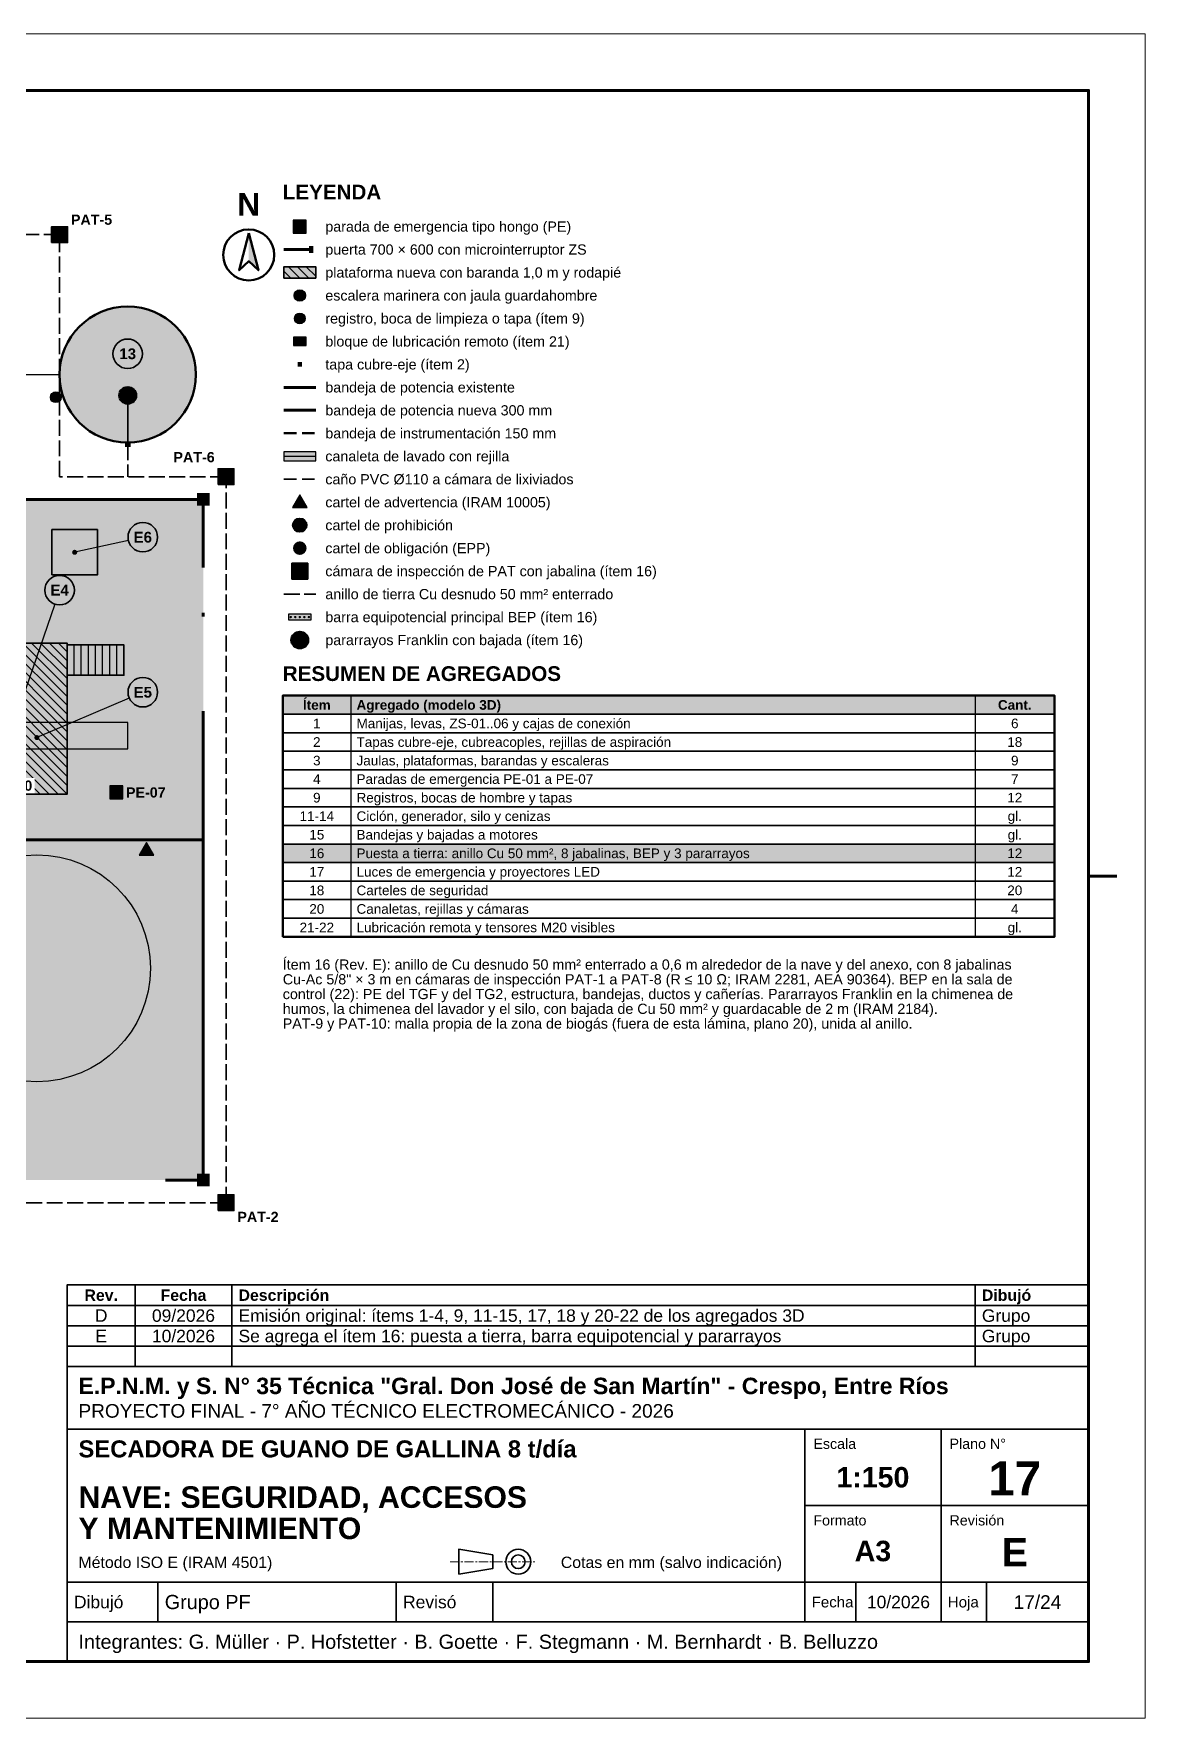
# Model space of a CAD drawing. Header units: millimetres. Extents: x 0 to 420, y 0 to 297.
# Drawn here: x 224.1 to 420, y 0 to 297 of the extents above; entities that cross this region are included whole.
import ezdxf
from ezdxf.enums import TextEntityAlignment as Align

# ---------------------------------------------------------------- set-up
doc = ezdxf.new("R2010")
doc.units = ezdxf.units.MM
doc.header["$LTSCALE"] = 0.5
for name, pattern in [('CENTER', [5.08, 3.175, -0.635, 0.635, -0.635]), ('TR_BAND', [6.4, 4.4, -2]), ('TR_PAT', [7.2, 5.6, -1.6])]:
    doc.linetypes.add(name, pattern=pattern)
for name, color, linetype, lineweight in [('CONTORNO', 7, 'CONTINUOUS', 50), ('EJES', 1, 'CENTER', 18), ('FINO', 7, 'CONTINUOUS', 25), ('HOJA', 8, 'CONTINUOUS', 13), ('RAYADO', 8, 'CONTINUOUS', 18), ('RECUADRO', 7, 'CONTINUOUS', 70), ('RELLENO', 9, 'CONTINUOUS', 13), ('ROTULO', 7, 'CONTINUOUS', 35), ('TEXTO', 7, 'CONTINUOUS', 25)]:
    doc.layers.add(name, color=color, linetype=linetype, lineweight=lineweight)
doc.styles.add('NEGRITA', font='arialbd.ttf')
doc.styles.get("Standard").update_dxf_attribs({"font": 'arial.ttf'})

msp = doc.modelspace()

# ---------------------------------------------------------------- hatches: boundary and pattern name
at = {"layer": 'CONTORNO', "true_color": 0xb86428}
h = msp.add_hatch(color=7, dxfattribs=at)
edge = h.paths.add_edge_path()
edge.add_arc((228.67, 261.57), 0.6, 0, 360)
at = {"layer": 'CONTORNO'}
msp.add_hatch(color=7, dxfattribs=at).paths.add_polyline_path([(262, 261.82), (262, 256.88), (263.71, 255.3)])
at = {"layer": 'CONTORNO', "true_color": 0xd7261e}
h = msp.add_hatch(color=7, dxfattribs=at)
edge = h.paths.add_edge_path()
edge.add_arc((271, 263), 0.75, 0, 360)
at = {"layer": 'CONTORNO', "true_color": 0xf3c229}
for points in [[(272.6, 258.35), (273.4, 258.35), (273.4, 259.55), (272.6, 259.55)], [(269.7, 213.45), (272.3, 213.45), (271, 215.7)], [(242.7, 152.15), (245.3, 152.15), (244, 154.4)]]:
    msp.add_hatch(color=7, dxfattribs=at).paths.add_polyline_path(points)
at = {"layer": 'CONTORNO', "true_color": 0xc9a400}
msp.add_hatch(color=7, dxfattribs=at).paths.add_polyline_path([(270.6, 238.3), (271.4, 238.3), (271.4, 239.1), (270.6, 239.1)])
at = {"layer": 'CONTORNO', "true_color": 0xb86428}
for points in [[(239.84, 232.56), (241.49, 232.56), (240.67, 234.36)], [(240.17, 224.13), (241.17, 224.13), (241.17, 225.13), (240.17, 225.13)], [(269, 193.65), (273, 193.65), (273, 194.65), (269, 194.65)], [(270.18, 189.43), (271.82, 189.43), (271, 191.23)]]:
    msp.add_hatch(color=7, dxfattribs=at).paths.add_polyline_path(points)
h = msp.add_hatch(color=7, dxfattribs=at)
edge = h.paths.add_edge_path()
edge.add_arc((258, 218.9), 0.6, 0, 360)
at = {"layer": 'CONTORNO', "true_color": 0x000000}
for points in [[(252.9, 213.8), (255.1, 213.8), (255.1, 216), (252.9, 216)], [(252.9, 93.8), (255.1, 93.8), (255.1, 96), (252.9, 96)]]:
    msp.add_hatch(color=7, dxfattribs=at).paths.add_polyline_path(points)
h = msp.add_hatch(color=7, dxfattribs=at)
edge = h.paths.add_edge_path()
edge.add_arc((231.33, 205.57), 0.45, 0, 360)
at = {"layer": 'CONTORNO', "true_color": 0x235faa}
h = msp.add_hatch(color=7, dxfattribs=at)
edge = h.paths.add_edge_path()
edge.add_arc((271, 206.3), 1.2, 0, 360)
at = {"layer": 'CONTORNO', "true_color": 0xb86428}
h = msp.add_hatch(color=7, dxfattribs=at)
edge = h.paths.add_edge_path()
edge.add_arc((271, 202.25), 0.6, 0, 360)
at = {"layer": 'CONTORNO', "true_color": 0x000000}
h = msp.add_hatch(color=7, dxfattribs=at)
edge = h.paths.add_edge_path()
edge.add_arc((224.67, 172.9), 0.45, 0, 360)
at = {"layer": 'CONTORNO', "true_color": 0xd7261e}
h = msp.add_hatch(color=7, dxfattribs=at)
edge = h.paths.add_edge_path()
edge.add_arc((238.67, 163.23), 0.75, 0, 360)
at = {"layer": 'CONTORNO', "true_color": 0xb86428}
h = msp.add_hatch(color=7, dxfattribs=at)
edge = h.paths.add_edge_path()
edge.add_arc((258, 90.9), 0.6, 0, 360)
at = {"layer": 'RAYADO', "true_color": 0xbe9614}
h = msp.add_hatch(dxfattribs=at)
h.set_pattern_fill('ANSI31', scale=0.35, angle=-90)
h.paths.add_polyline_path([(268.2, 253.9), (273.8, 253.9), (273.8, 255.9), (268.2, 255.9)])
h = msp.add_hatch(dxfattribs=at)
h.set_pattern_fill('ANSI31', scale=0.35, angle=-90)
h.paths.add_polyline_path([(211.33, 162.9), (230, 162.9), (230, 189.57), (211.33, 189.57)])
at = {"layer": 'RELLENO', "true_color": 0xffffff}
for points in [[(227.27, 260.17), (230.07, 260.17), (230.07, 262.97), (227.27, 262.97)], [(269.9, 242), (272.1, 242), (272.1, 243.5), (269.9, 243.5)], [(268.2, 221.7), (273.8, 221.7), (273.8, 223.3), (268.2, 223.3)], [(256.6, 217.5), (259.4, 217.5), (259.4, 220.3), (256.6, 220.3)], [(269.6, 200.85), (272.4, 200.85), (272.4, 203.65), (269.6, 203.65)], [(256.6, 89.5), (259.4, 89.5), (259.4, 92.3), (256.6, 92.3)]]:
    msp.add_hatch(color=7, dxfattribs=at).paths.add_polyline_path(points)
at = {"layer": 'RELLENO', "true_color": 0xe8b923}
for points in [[(269.85, 261.85), (272.15, 261.85), (272.15, 264.15), (269.85, 264.15)], [(237.52, 162.08), (239.82, 162.08), (239.82, 164.38), (237.52, 164.38)]]:
    msp.add_hatch(color=7, dxfattribs=at).paths.add_polyline_path(points)
at = {"layer": 'RELLENO', "true_color": 0xf6ecc8}
for points in [[(268.2, 253.9), (273.8, 253.9), (273.8, 255.9), (268.2, 255.9)], [(211.33, 162.9), (230, 162.9), (230, 189.57), (211.33, 189.57)], [(230, 183.9), (240, 183.9), (240, 189.23), (230, 189.23)]]:
    msp.add_hatch(color=7, dxfattribs=at).paths.add_polyline_path(points)
at = {"layer": 'RELLENO', "true_color": 0xffffff}
h = msp.add_hatch(color=7, dxfattribs=at)
edge = h.paths.add_edge_path()
edge.add_arc((271, 250.85), 1, 0, 360)
at = {"layer": 'RELLENO', "true_color": 0xe6e6e6}
h = msp.add_hatch(color=7, dxfattribs=at)
edge = h.paths.add_edge_path()
edge.add_arc((240.67, 236.9), 12, 0, 360)
at = {"layer": 'RELLENO', "true_color": 0xffffff}
h = msp.add_hatch(color=7, dxfattribs=at)
edge = h.paths.add_edge_path()
edge.add_arc((271, 246.8), 0.95, 0, 360)
h = msp.add_hatch(color=7, dxfattribs=at)
edge = h.paths.add_edge_path()
edge.add_arc((240.67, 240.57), 2.6, 0, 360)
h = msp.add_hatch(color=7, dxfattribs=at)
edge = h.paths.add_edge_path()
edge.add_arc((240.67, 233.23), 1.5, 0, 360)
h = msp.add_hatch(color=7, dxfattribs=at)
edge = h.paths.add_edge_path()
edge.add_arc((228, 232.9), 0.95, 0, 360)
at = {"layer": 'RELLENO', "true_color": 0xe4eaf0}
msp.add_hatch(color=7, dxfattribs=at).paths.add_polyline_path([(207.33, 154.9), (254, 154.9), (254, 214.9), (207.33, 214.9)])
at = {"layer": 'RELLENO', "true_color": 0xffffff}
h = msp.add_hatch(color=7, dxfattribs=at)
edge = h.paths.add_edge_path()
edge.add_arc((271, 210.35), 1.2, 0, 360)
at = {"layer": 'RELLENO', "true_color": 0xddddee}
msp.add_hatch(color=7, dxfattribs=at).paths.add_polyline_path([(227.33, 201.57), (235.33, 201.57), (235.33, 209.57), (227.33, 209.57)])
at = {"layer": 'RELLENO', "true_color": 0xfff3d6}
h = msp.add_hatch(color=7, dxfattribs=at)
edge = h.paths.add_edge_path()
edge.add_arc((243.33, 208.23), 2.6, 0, 360)
h = msp.add_hatch(color=7, dxfattribs=at)
edge = h.paths.add_edge_path()
edge.add_arc((228.67, 198.9), 2.6, 0, 360)
at = {"layer": 'RELLENO', "true_color": 0xffffff}
h = msp.add_hatch(color=7, dxfattribs=at)
edge = h.paths.add_edge_path()
edge.add_arc((269.4, 194.15), 0.22, 0, 360)
h = msp.add_hatch(color=7, dxfattribs=at)
edge = h.paths.add_edge_path()
edge.add_arc((270.2, 194.15), 0.22, 0, 360)
h = msp.add_hatch(color=7, dxfattribs=at)
edge = h.paths.add_edge_path()
edge.add_arc((271, 194.15), 0.22, 0, 360)
h = msp.add_hatch(color=7, dxfattribs=at)
edge = h.paths.add_edge_path()
edge.add_arc((271.8, 194.15), 0.22, 0, 360)
h = msp.add_hatch(color=7, dxfattribs=at)
edge = h.paths.add_edge_path()
edge.add_arc((272.6, 194.15), 0.22, 0, 360)
h = msp.add_hatch(color=7, dxfattribs=at)
edge = h.paths.add_edge_path()
edge.add_arc((271, 190.1), 1.5, 0, 360)
at = {"layer": 'RELLENO', "true_color": 0xfff3d6}
h = msp.add_hatch(color=7, dxfattribs=at)
edge = h.paths.add_edge_path()
edge.add_arc((243.33, 180.9), 2.6, 0, 360)
at = {"layer": 'RELLENO', "true_color": 0xe2e8ee}
msp.add_hatch(color=7, dxfattribs=at).paths.add_polyline_path([(268, 177.03), (404, 177.03), (404, 180.3), (268, 180.3)])
at = {"layer": 'RELLENO', "true_color": 0xf0f0f0}
msp.add_hatch(color=7, dxfattribs=at).paths.add_polyline_path([(218.67, 170.9), (240.67, 170.9), (240.67, 175.57), (218.67, 175.57)])
at = {"layer": 'RELLENO', "true_color": 0xf0e6d6}
msp.add_hatch(color=7, dxfattribs=at).paths.add_polyline_path([(207.33, 94.9), (254, 94.9), (254, 154.9), (207.33, 154.9)])
at = {"layer": 'RELLENO', "true_color": 0xdec8a6}
h = msp.add_hatch(color=7, dxfattribs=at)
edge = h.paths.add_edge_path()
edge.add_arc((224.67, 132.23), 20, 0, 360)
at = {"layer": 'RELLENO', "true_color": 0xfaecdc}
msp.add_hatch(color=7, dxfattribs=at).paths.add_polyline_path([(268, 150.87), (404, 150.87), (404, 154.14), (268, 154.14)])

# ---------------------------------------------------------------- linework, layer by layer
at = {"layer": 'CONTORNO', "lineweight": 70, "true_color": 0x1f5fa8}
msp.add_line((268.2, 258.95), (272.6, 258.95), dxfattribs=at)
at = {"layer": 'CONTORNO', "lineweight": 100, "true_color": 0x888888}
msp.add_line((268.2, 234.65), (273.8, 234.65), dxfattribs=at)
at = {"layer": 'CONTORNO', "lineweight": 35, "true_color": 0xb86428}
msp.add_line((240.67, 233.23), (240.67, 224.63), dxfattribs=at)
at = {"layer": 'CONTORNO', "lineweight": 100, "true_color": 0x333333}
msp.add_line((268.2, 230.6), (273.8, 230.6), dxfattribs=at)
at = {"layer": 'CONTORNO', "lineweight": 40, "true_color": 0xc8102e}
msp.add_line((270.15, 211.2), (271.85, 209.5), dxfattribs=at)
at = {"layer": 'CONTORNO', "lineweight": 35, "true_color": 0xb86428}
for points in [[(227.27, 260.17), (230.07, 260.17), (230.07, 262.97), (227.27, 262.97)], [(256.6, 217.5), (259.4, 217.5), (259.4, 220.3), (256.6, 220.3)], [(269.6, 200.85), (272.4, 200.85), (272.4, 203.65), (269.6, 203.65)], [(256.6, 89.5), (259.4, 89.5), (259.4, 92.3), (256.6, 92.3)]]:
    msp.add_lwpolyline(points, close=True, dxfattribs=at)
at = {"layer": 'CONTORNO'}
for points in [[(262, 261.82), (260.29, 255.3), (262, 256.88), (263.71, 255.3)], [(268, 137.79), (404, 137.79), (404, 180.3), (268, 180.3)]]:
    msp.add_lwpolyline(points, close=True, dxfattribs=at)
at = {"layer": 'CONTORNO', "lineweight": 35, "true_color": 0xbe9614}
for points in [[(268.2, 253.9), (273.8, 253.9), (273.8, 255.9), (268.2, 255.9)], [(211.33, 162.9), (230, 162.9), (230, 189.57), (211.33, 189.57)]]:
    msp.add_lwpolyline(points, close=True, dxfattribs=at)
at = {"layer": 'CONTORNO', "linetype": 'TR_BAND', "lineweight": 50, "true_color": 0x1f5fa8}
msp.add_lwpolyline([(268.2, 226.55), (273.8, 226.55)], dxfattribs=at)
at = {"layer": 'CONTORNO', "linetype": 'TR_PAT', "lineweight": 35, "true_color": 0xb86428}
for points in [[(240.67, 224.63), (240.67, 218.9)], [(268.2, 198.2), (273.8, 198.2)]]:
    msp.add_lwpolyline(points, dxfattribs=at)
at = {"layer": 'CONTORNO', "lineweight": 80}
for points in [[(215.33, 214.9), (254, 214.9)], [(254, 202.9), (254, 214.9)], [(254, 194.23), (254, 194.9)], [(254, 94.9), (254, 177.57)], [(207.33, 154.9), (254, 154.9)], [(247.33, 94.9), (254, 94.9)]]:
    msp.add_lwpolyline(points, dxfattribs=at)
at = {"layer": 'CONTORNO', "lineweight": 35}
msp.add_lwpolyline([(227.33, 201.57), (235.33, 201.57), (235.33, 209.57), (227.33, 209.57)], close=True, dxfattribs=at)
at = {"layer": 'CONTORNO'}
msp.add_circle((262, 258), 4.5, dxfattribs=at)
at = {"layer": 'CONTORNO', "lineweight": 50}
msp.add_circle((240.67, 236.9), 12, dxfattribs=at)
at = {"layer": 'CONTORNO', "lineweight": 35}
for centre in [(240.67, 240.57), (243.33, 208.23), (228.67, 198.9), (243.33, 180.9)]:
    msp.add_circle(centre, 2.6, dxfattribs=at)
at = {"layer": 'CONTORNO', "lineweight": 40, "true_color": 0xb86428}
for centre in [(240.67, 233.23), (271, 190.1)]:
    msp.add_circle(centre, 1.5, dxfattribs=at)
at = {"layer": 'CONTORNO', "lineweight": 40, "true_color": 0xc8102e}
msp.add_circle((271, 210.35), 1.2, dxfattribs=at)
at = {"layer": 'EJES'}
msp.add_line((297.5, 27.6), (312.5, 27.6), dxfattribs=at)
at = {"layer": 'FINO', "true_color": 0xb86428}
for p, q in [((227.27, 260.17), (230.07, 262.97)), ((227.27, 262.97), (230.07, 260.17)), ((256.6, 217.5), (259.4, 220.3)), ((256.6, 220.3), (259.4, 217.5)), ((269.6, 200.85), (272.4, 203.65)), ((269.6, 203.65), (272.4, 200.85)), ((256.6, 89.5), (259.4, 92.3)), ((256.6, 92.3), (259.4, 89.5))]:
    msp.add_line(p, q, dxfattribs=at)
at = {"layer": 'FINO'}
for p, q in [((220.67, 236.9), (228.67, 236.9)), ((268.2, 222.5), (273.8, 222.5)), ((280, 180.3), (280, 137.79)), ((390, 180.3), (390, 137.79))]:
    msp.add_line(p, q, dxfattribs=at)
at = {"layer": 'FINO', "lineweight": 25}
for p, q in [((240.8, 207.67), (231.33, 205.57)), ((227.82, 196.44), (220.67, 175.57)), ((240.94, 179.88), (224.67, 172.9))]:
    msp.add_line(p, q, dxfattribs=at)
at = {"layer": 'FINO', "true_color": 0xbe9614}
for p, q in [((231.25, 183.9), (231.25, 189.23)), ((232.5, 183.9), (232.5, 189.23)), ((233.75, 183.9), (233.75, 189.23)), ((235, 183.9), (235, 189.23)), ((236.25, 183.9), (236.25, 189.23)), ((237.5, 183.9), (237.5, 189.23)), ((238.75, 183.9), (238.75, 189.23))]:
    msp.add_line(p, q, dxfattribs=at)
at = {"layer": 'FINO', "lineweight": 25}
for points in [[(269.85, 261.85), (272.15, 261.85), (272.15, 264.15), (269.85, 264.15)], [(269.9, 242), (272.1, 242), (272.1, 243.5), (269.9, 243.5)], [(269.7, 213.45), (272.3, 213.45), (271, 215.7)], [(218.67, 170.9), (240.67, 170.9), (240.67, 175.57), (218.67, 175.57)], [(237.52, 162.08), (239.82, 162.08), (239.82, 164.38), (237.52, 164.38)], [(242.7, 152.15), (245.3, 152.15), (244, 154.4)]]:
    msp.add_lwpolyline(points, close=True, dxfattribs=at)
at = {"layer": 'FINO'}
for points in [[(268.2, 221.7), (273.8, 221.7), (273.8, 223.3), (268.2, 223.3)], [(269, 193.65), (273, 193.65), (273, 194.65), (269, 194.65)], [(268, 177.03), (404, 177.03), (404, 180.3), (268, 180.3)], [(268, 173.76), (404, 173.76), (404, 177.03), (268, 177.03)], [(268, 170.49), (404, 170.49), (404, 173.76), (268, 173.76)], [(268, 167.22), (404, 167.22), (404, 170.49), (268, 170.49)], [(268, 163.95), (404, 163.95), (404, 167.22), (268, 167.22)], [(268, 160.68), (404, 160.68), (404, 163.95), (268, 163.95)], [(268, 157.41), (404, 157.41), (404, 160.68), (268, 160.68)], [(268, 154.14), (404, 154.14), (404, 157.41), (268, 157.41)], [(268, 150.87), (404, 150.87), (404, 154.14), (268, 154.14)], [(268, 147.6), (404, 147.6), (404, 150.87), (268, 150.87)], [(268, 144.33), (404, 144.33), (404, 147.6), (268, 147.6)], [(268, 141.06), (404, 141.06), (404, 144.33), (268, 144.33)], [(268, 137.79), (404, 137.79), (404, 141.06), (268, 141.06)]]:
    msp.add_lwpolyline(points, close=True, dxfattribs=at)
at = {"layer": 'FINO', "linetype": 'TR_BAND', "lineweight": 35, "true_color": 0x3c96c8}
msp.add_lwpolyline([(268.2, 218.45), (273.8, 218.45)], dxfattribs=at)
at = {"layer": 'FINO', "lineweight": 35, "true_color": 0xbe9614}
msp.add_lwpolyline([(230, 183.9), (240, 183.9), (240, 189.23), (230, 189.23)], close=True, dxfattribs=at)
at = {"layer": 'FINO'}
for centre, radius in [((271, 263), 0.75), ((238.67, 163.23), 0.75), ((224.67, 132.23), 20)]:
    msp.add_circle(centre, radius, dxfattribs=at)
at = {"layer": 'FINO', "lineweight": 25, "true_color": 0xbe9614}
msp.add_circle((271, 250.85), 1, dxfattribs=at)
at = {"layer": 'FINO', "lineweight": 25}
for centre in [(271, 246.8), (228, 232.9)]:
    msp.add_circle(centre, 0.95, dxfattribs=at)
at = {"layer": 'HOJA'}
msp.add_lwpolyline([(0, 0), (420, 0), (420, 297), (0, 297)], close=True, dxfattribs=at)
at = {"layer": 'RECUADRO'}
msp.add_line((415, 148.5), (410, 148.5), dxfattribs=at)
msp.add_lwpolyline([(20, 10), (410, 10), (410, 287), (20, 287)], close=True, dxfattribs=at)
at = {"layer": 'ROTULO'}
for p, q in [((242, 72.8), (242, 76.4)), ((259, 72.8), (259, 76.4)), ((390, 72.8), (390, 76.4)), ((242, 69.2), (242, 72.8)), ((259, 69.2), (259, 72.8)), ((390, 69.2), (390, 72.8)), ((242, 65.6), (242, 69.2)), ((259, 65.6), (259, 69.2)), ((390, 65.6), (390, 69.2)), ((242, 62), (242, 65.6)), ((259, 62), (259, 65.6)), ((390, 62), (390, 65.6)), ((230, 62), (410, 62)), ((230, 10), (230, 62)), ((230, 51), (410, 51)), ((360, 24), (360, 51)), ((384, 24), (384, 51)), ((360, 37.5), (410, 37.5)), ((230, 24), (410, 24)), ((246, 17), (246, 24)), ((288, 17), (288, 24)), ((305, 17), (305, 24)), ((360, 17), (360, 24)), ((369, 17), (369, 24)), ((384, 17), (384, 24)), ((392, 17), (392, 24)), ((230, 17), (410, 17))]:
    msp.add_line(p, q, dxfattribs=at)
for points in [[(230, 72.8), (410, 72.8), (410, 76.4), (230, 76.4)], [(230, 69.2), (410, 69.2), (410, 72.8), (230, 72.8)], [(230, 65.6), (410, 65.6), (410, 69.2), (230, 69.2)], [(230, 62), (410, 62), (410, 65.6), (230, 65.6)], [(299, 25.4), (305, 26.4), (305, 28.8), (299, 29.8)]]:
    msp.add_lwpolyline(points, close=True, dxfattribs=at)
for radius in [2.2, 1.2]:
    msp.add_circle((309.5, 27.6), radius, dxfattribs=at)

# ---------------------------------------------------------------- texts
at = {"layer": 'ROTULO', "style": 'NEGRITA'}
for s, height, p in [('Rev.', 2, (236, 74.6)), ('Fecha', 2, (250.5, 74.6)), ('17', 6, (397, 42.3)), ('1:150', 3.6, (372, 42.5)), ('A3', 3.6, (372, 29.5)), ('E', 5, (397, 29.3))]:
    msp.add_text(s, height=height, dxfattribs=at).set_placement(p, align=Align.MIDDLE_CENTER)
for s, height, p in [('Descripción', 2, (260.2, 74.6)), ('Dibujó', 2, (391.2, 74.6)), ('E.P.N.M. y S. N° 35 Técnica "Gral. Don José de San Martín" - Crespo, Entre Ríos', 2.9, (232, 58.6)), ('SECADORA DE GUANO DE GALLINA 8 t/día', 3, (232, 47.5)), ('NAVE: SEGURIDAD, ACCESOS', 3.8, (232, 39)), ('Y MANTENIMIENTO', 3.8, (232, 33.49))]:
    msp.add_text(s, height=height, dxfattribs=at).set_placement(p, align=Align.MIDDLE_LEFT)
at = {"layer": 'ROTULO'}
for s, height, p in [('D', 2.2, (236, 71)), ('09/2026', 2.2, (250.5, 71)), ('E', 2.2, (236, 67.4)), ('10/2026', 2.2, (250.5, 67.4)), ('10/2026', 2.2, (376.5, 20.5)), ('17/24', 2.4, (401, 20.5))]:
    msp.add_text(s, height=height, dxfattribs=at).set_placement(p, align=Align.MIDDLE_CENTER)
for s, height, p in [('Emisión original: ítems 1-4, 9, 11-15, 17, 18 y 20-22 de los agregados 3D', 2.2, (260.2, 71)), ('Grupo', 2.2, (391.2, 71)), ('Se agrega el ítem 16: puesta a tierra, barra equipotencial y pararrayos', 2.2, (260.2, 67.4)), ('Grupo', 2.2, (391.2, 67.4)), ('PROYECTO FINAL - 7° AÑO TÉCNICO ELECTROMECÁNICO - 2026', 2.4, (232, 54.2)), ('Método ISO E (IRAM 4501)', 2, (232, 27.5)), ('Cotas en mm (salvo indicación)', 2, (317, 27.5)), ('Dibujó', 2.2, (231.2, 20.5)), ('Grupo PF', 2.5, (247.2, 20.5)), ('Revisó', 2.2, (289.2, 20.5)), ('Fecha', 1.9, (361.2, 20.5)), ('Hoja', 1.9, (385.2, 20.5)), ('Integrantes: G. Müller · P. Hofstetter · B. Goette · F. Stegmann · M. Bernhardt · B. Belluzzo', 2.5, (232, 13.5))]:
    msp.add_text(s, height=height, dxfattribs=at).set_placement(p, align=Align.MIDDLE_LEFT)
for s, p in [('Escala', (361.5, 49.3)), ('Plano N°', (385.5, 49.3)), ('Formato', (361.5, 35.8)), ('Revisión', (385.5, 35.8))]:
    msp.add_text(s, height=1.8, dxfattribs=at).set_placement(p, align=Align.TOP_LEFT)
at = {"layer": 'TEXTO', "style": 'NEGRITA'}
for s, p in [('LEYENDA', (268, 267)), ('RESUMEN DE AGREGADOS', (268, 182.1))]:
    msp.add_text(s, height=2.6, dxfattribs=at).set_placement(p, align=Align.BOTTOM_LEFT)
for s, height, p in [('N', 4, (262, 263.7)), ('!', 1.1, (271, 213.7)), ('!', 1.1, (244, 152.4))]:
    msp.add_text(s, height=height, dxfattribs=at).set_placement(p, align=Align.BOTTOM_CENTER)
at = {"layer": 'TEXTO', "true_color": 0xb86428, "style": 'NEGRITA'}
msp.add_text('PAT-5', height=1.8, dxfattribs=at).set_placement((230.67, 262.77), align=Align.BOTTOM_LEFT)
at = {"layer": 'TEXTO'}
for s, height, p in [('parada de emergencia tipo hongo (PE)', 1.8, (275.5, 263)), ('puerta 700 × 600 con microinterruptor ZS', 1.8, (275.5, 258.95)), ('plataforma nueva con baranda 1,0 m y rodapié', 1.8, (275.5, 254.9)), ('escalera marinera con jaula guardahombre', 1.8, (275.5, 250.85)), ('registro, boca de limpieza o tapa (ítem 9)', 1.8, (275.5, 246.8)), ('bloque de lubricación remoto (ítem 21)', 1.8, (275.5, 242.75)), ('tapa cubre-eje (ítem 2)', 1.8, (275.5, 238.7)), ('bandeja de potencia existente', 1.8, (275.5, 234.65)), ('bandeja de potencia nueva 300 mm', 1.8, (275.5, 230.6)), ('bandeja de instrumentación 150 mm', 1.8, (275.5, 226.55)), ('canaleta de lavado con rejilla', 1.8, (275.5, 222.5)), ('caño PVC Ø110 a cámara de lixiviados', 1.8, (275.5, 218.45)), ('cartel de advertencia (IRAM 10005)', 1.8, (275.5, 214.4)), ('cartel de prohibición', 1.8, (275.5, 210.35)), ('cartel de obligación (EPP)', 1.8, (275.5, 206.3)), ('cámara de inspección de PAT con jabalina (ítem 16)', 1.8, (275.5, 202.25)), ('anillo de tierra Cu desnudo 50 mm² enterrado', 1.8, (275.5, 198.2)), ('barra equipotencial principal BEP (ítem 16)', 1.8, (275.5, 194.15)), ('pararrayos Franklin con bajada (ítem 16)', 1.8, (275.5, 190.1)), ('Manijas, levas, ZS-01..06 y cajas de conexión', 1.7, (281, 175.4)), ('Tapas cubre-eje, cubreacoples, rejillas de aspiración', 1.7, (281, 172.12)), ('Jaulas, plataformas, barandas y escaleras', 1.7, (281, 168.85)), ('Paradas de emergencia PE-01 a PE-07', 1.7, (281, 165.59)), ('Registros, bocas de hombre y tapas', 1.7, (281, 162.31)), ('Ciclón, generador, silo y cenizas', 1.7, (281, 159.05)), ('Bandejas y bajadas a motores', 1.7, (281, 155.78)), ('Puesta a tierra: anillo Cu 50 mm², 8 jabalinas, BEP y 3 pararrayos', 1.7, (281, 152.5)), ('Luces de emergencia y proyectores LED', 1.7, (281, 149.24)), ('Carteles de seguridad', 1.7, (281, 145.97)), ('Canaletas, rejillas y cámaras', 1.7, (281, 142.69)), ('Lubricación remota y tensores M20 visibles', 1.7, (281, 139.43))]:
    msp.add_text(s, height=height, dxfattribs=at).set_placement(p, align=Align.MIDDLE_LEFT)
at = {"layer": 'TEXTO', "true_color": 0xbe9614}
msp.add_text('E', height=1.1, dxfattribs=at).set_placement((271, 250.85), align=Align.MIDDLE_CENTER)
at = {"layer": 'TEXTO', "style": 'NEGRITA'}
for s, height, p in [('R', 1.2, (271, 246.8)), ('13', 1.9, (240.67, 240.57)), ('L', 1.1, (271, 242.75)), ('R', 1.2, (228, 232.9)), ('E6', 1.9, (243.33, 208.23)), ('E4', 1.9, (228.67, 198.9)), ('E5', 1.9, (243.33, 180.9)), ('Ítem', 1.7, (274, 178.66)), ('Cant.', 1.7, (397, 178.66))]:
    msp.add_text(s, height=height, dxfattribs=at).set_placement(p, align=Align.MIDDLE_CENTER)
at = {"layer": 'TEXTO', "true_color": 0xb86428, "style": 'NEGRITA'}
msp.add_text('PAT-6', height=1.8, dxfattribs=at).set_placement((256, 220.9), align=Align.BOTTOM_RIGHT)
at = {"layer": 'TEXTO', "style": 'NEGRITA'}
for s, height, p in [('Agregado (modelo 3D)', 1.7, (281, 178.66)), ('PE-07', 1.8, (240.37, 163.23))]:
    msp.add_text(s, height=height, dxfattribs=at).set_placement(p, align=Align.MIDDLE_LEFT)
at = {"layer": 'TEXTO'}
for s, p in [('1', (274, 175.4)), ('6', (397, 175.4)), ('2', (274, 172.12)), ('18', (397, 172.12)), ('3', (274, 168.85)), ('9', (397, 168.85)), ('4', (274, 165.59)), ('7', (397, 165.59)), ('9', (274, 162.31)), ('12', (397, 162.31)), ('11-14', (274, 159.05)), ('gl.', (397, 159.05)), ('15', (274, 155.78)), ('gl.', (397, 155.78)), ('16', (274, 152.5)), ('12', (397, 152.5)), ('17', (274, 149.24)), ('12', (397, 149.24)), ('18', (274, 145.97)), ('20', (397, 145.97)), ('20', (274, 142.69)), ('4', (397, 142.69)), ('21-22', (274, 139.43)), ('gl.', (397, 139.43))]:
    msp.add_text(s, height=1.7, dxfattribs=at).set_placement(p, align=Align.MIDDLE_CENTER)
for s, p in [('Ítem 16 (Rev. E): anillo de Cu desnudo 50 mm² enterrado a 0,6 m alrededor de la nave y del anexo, con 8 jabalinas', (268, 133.79)), ('Cu-Ac 5/8" × 3 m en cámaras de inspección PAT-1 a PAT-8 (R ≤ 10 Ω; IRAM 2281, AEA 90364). BEP en la sala de', (268, 131.19)), ('control (22): PE del TGF y del TG2, estructura, bandejas, ductos y cañerías. Pararrayos Franklin en la chimenea de', (268, 128.59)), ('humos, la chimenea del lavador y el silo, con bajada de Cu 50 mm² y guardacable de 2 m (IRAM 2184).', (268, 125.99)), ('PAT-9 y PAT-10: malla propia de la zona de biogás (fuera de esta lámina, plano 20), unida al anillo.', (268, 123.39))]:
    msp.add_text(s, height=1.8, dxfattribs=at).set_placement(p, align=Align.TOP_LEFT)
at = {"layer": 'TEXTO', "true_color": 0xb86428, "style": 'NEGRITA'}
msp.add_text('PAT-2', height=1.8, dxfattribs=at).set_placement((260, 89.3), align=Align.TOP_LEFT)

# ---------------------------------------------------------------- next in the draw order: texts
at = {"layer": 'TEXTO', "insert": (220.67, 164.23), "char_height": 1.8, "attachment_point": 5, "style": 'NEGRITA', "bg_fill": 3, "box_fill_scale": 1.25, "bg_fill_color": 0}
msp.add_mtext('+3,00', dxfattribs=at)

# ---------------------------------------------------------------- next in the draw order: linework, layer by layer
at = {"layer": 'CONTORNO', "linetype": 'TR_PAT', "lineweight": 35, "true_color": 0xb86428}
msp.add_lwpolyline([(30, 90.9), (194, 90.9), (258, 90.9), (258, 218.9), (228.67, 218.9), (228.67, 261.57), (167.33, 261.57), (167.33, 218.9), (30, 218.9), (30, 90.9)], dxfattribs=at)

doc.saveas('drawing.dxf')
